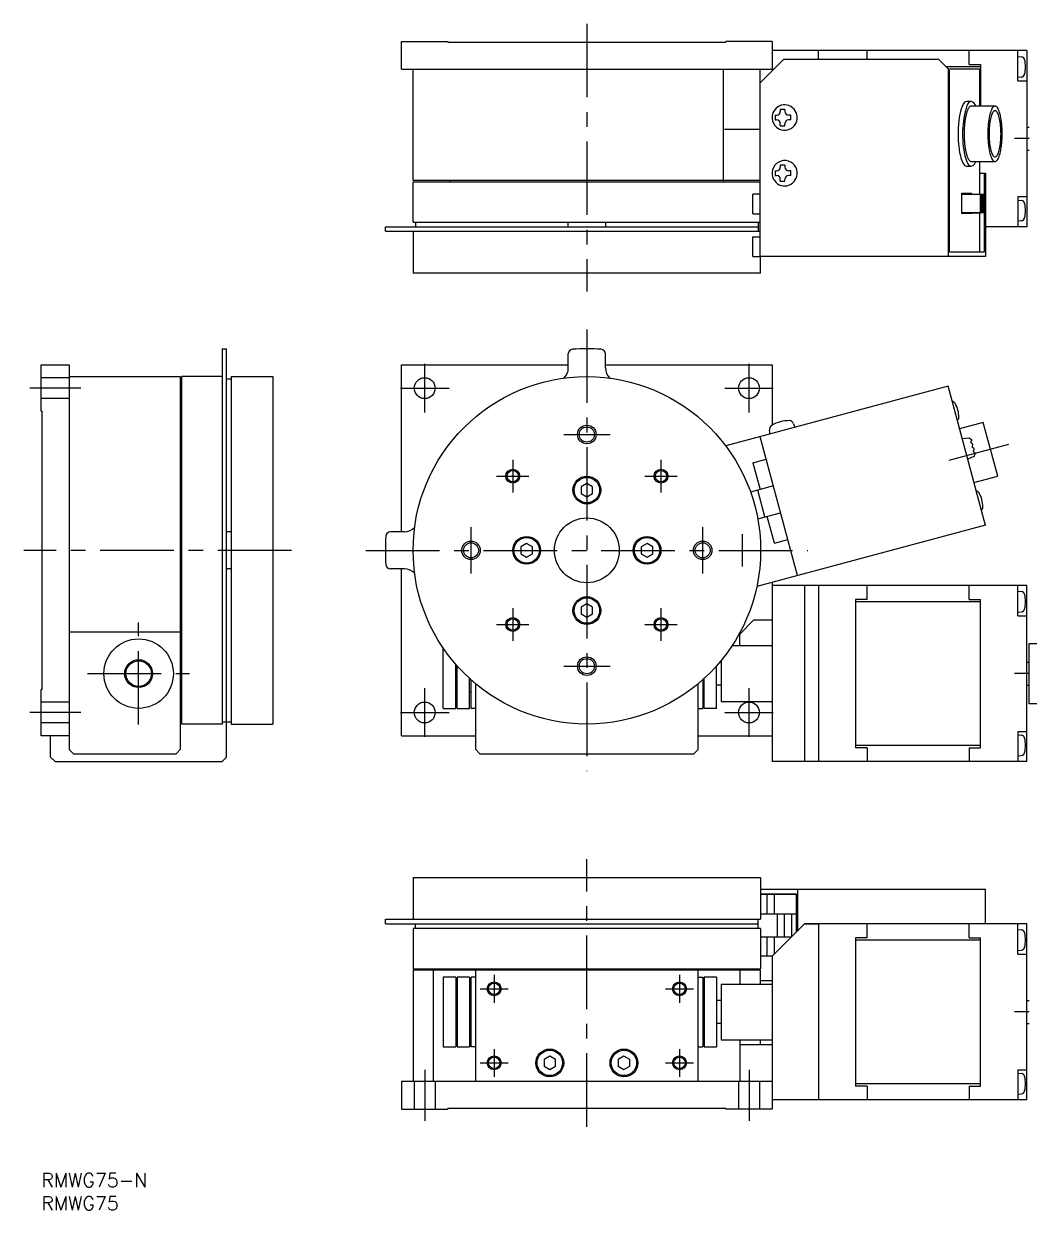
# Model space of a CAD drawing. Extents: x -4 to 342, y -8 to 248.
# Drawn here: x -3.8 to 213.3, y -8 to 248.1 of the extents above; entities that cross this region are included whole.
import ezdxf

# ---------------------------------------------------------------- set-up
doc = ezdxf.new("R2010")
doc.units = 0
doc.header["$LTSCALE"] = 0.5
doc.linetypes.add('CENTER', pattern=[50.8, 31.75, -6.35, 6.35, -6.35])
doc.linetypes.add('DASHED', pattern=[19.05, 12.7, -6.35])
for name, color, linetype in [('MSM_CENTER', 1, 'CENTER'), ('MSM_CONTINUOUS', 7, 'CONTINUOUS'), ('MSM_DASHED', 4, 'DASHED'), ('MSM_NARROW', 5, 'CONTINUOUS'), ('MSM_PART_NUMBER', 7, 'CONTINUOUS')]:
    doc.layers.add(name, color=color, linetype=linetype)
doc.styles.get("Standard").update_dxf_attribs({"font": 'txt.shx', "height": 3, "bigfont": 'bigfont.shx'})

# ---------------------------------------------------------------- blocks, each defined once
blk = doc.blocks.new('*U2')
at = {"layer": 'MSM_PART_NUMBER'}
blk.add_text('RMWG75-N', height=3, dxfattribs=at).set_placement((0, -3))
blk = doc.blocks.new('*U3')
at = {"layer": 'MSM_PART_NUMBER'}
blk.add_text('RMWG75', height=3, dxfattribs=at).set_placement((0, -8))

msp = doc.modelspace()

# ---------------------------------------------------------------- linework, layer by layer
at = {"layer": 'MSM_CENTER'}
for p, q in [((117.757877, 248.053601), (117.757878, 190.253601)), ((232.258008, 223.253601), (208.757573, 223.253601)), ((117.757877, 182.09508), (117.757879, 86.729595)), ((82.757865, 164.162331), (82.757865, 174.662333)), ((152.757876, 164.162331), (152.757876, 174.662333)), ((8.509519, 169.412333), (-2.456355, 169.412333)), ((77.507864, 169.412332), (88.007866, 169.412332)), ((147.507875, 169.412332), (158.007877, 169.412332)), ((112.757878, 159.412339), (122.757878, 159.412339)), ((208.74982, 157.240643), (195.903006, 153.798349)), ((101.757879, 153.91234), (101.757879, 146.91234)), ((133.757877, 153.91234), (133.757877, 146.91234)), ((98.257879, 150.41234), (105.257879, 150.41234)), ((130.257877, 150.41234), (137.257877, 150.41234)), ((92.75788, 129.41234), (92.75788, 139.41234)), ((142.757877, 129.41234), (142.757877, 139.41234)), ((151.257879, 137.91234), (151.257879, 130.91234)), ((54, 134.412338), (-3.8, 134.412335)), ((70.075135, 134.412338), (165.440621, 134.412338)), ((101.757879, 121.912341), (101.757879, 114.912341)), ((133.757877, 121.912341), (133.757877, 114.912341)), ((21.000002, 96.812721), (21.000002, 118.812721)), ((98.257879, 118.412341), (105.257879, 118.412341)), ((130.257877, 118.412341), (137.257877, 118.412341)), ((10.000002, 107.812721), (32.000002, 107.812721)), ((112.757878, 109.412342), (122.757878, 109.412342)), ((232.258008, 107.812564), (208.757933, 107.812564)), ((82.757874, 94.162338), (82.757874, 104.66234)), ((152.757882, 94.162338), (152.757882, 104.66234)), ((8.509519, 99.412331), (-2.456355, 99.412331)), ((77.507873, 99.412339), (88.007875, 99.412339)), ((147.507881, 99.412339), (158.007883, 99.412339)), ((117.757882, 10), (117.757881, 67.8)), ((97.757689, 42.799998), (97.757689, 36.799998)), ((137.75769, 42.799998), (137.75769, 36.799998)), ((94.75769, 39.799998), (100.757689, 39.799998)), ((134.75769, 39.799998), (140.75769, 39.799998)), ((232.258008, 34.800165), (208.758161, 34.800165)), ((97.757689, 26.799999), (97.757689, 20.799999)), ((137.75769, 26.799999), (137.75769, 20.799999)), ((94.75769, 23.799999), (100.757689, 23.799999)), ((134.75769, 23.799999), (140.75769, 23.799999)), ((82.758025, 22.309518), (82.758025, 11.311126)), ((152.758027, 22.309518), (152.758027, 11.311126))]:
    msp.add_line(p, q, dxfattribs=at)
at = {"layer": 'MSM_CONTINUOUS'}
for p, q in [((77.757724, 238.253601), (77.757724, 244.253601)), ((77.757724, 244.253601), (87.757724, 244.253601)), ((87.757724, 244.253601), (87.757724, 244.053601)), ((87.757724, 244.053601), (147.757876, 244.053601)), ((147.757876, 244.253601), (147.757876, 244.053601)), ((157.757876, 244.253601), (147.757876, 244.253601)), ((157.757876, 244.253601), (157.757876, 238.253601)), ((212.758143, 242.253719), (157.75803, 242.253616)), ((167.75803, 240.3036), (167.75803, 242.253635)), ((178.25803, 240.3036), (178.25803, 242.253655)), ((200.258034, 239.253701), (200.258034, 242.253696)), ((210.758123, 235.753716), (210.758143, 242.253726)), ((210.758132, 240.992776), (211.540113, 240.924356)), ((212.758143, 242.253719), (212.758025, 204.253834)), ((77.757724, 238.253601), (158.136133, 238.253601)), ((80.258147, 214.253581), (80.258147, 238.253601)), ((147.278536, 214.253581), (147.278536, 238.253601)), ((160.186132, 240.3036), (155.186132, 235.3036)), ((155.186132, 197.803599), (155.186132, 238.2536)), ((193.755016, 240.3036), (160.186132, 240.3036)), ((193.755016, 240.3036), (195.755016, 238.3036)), ((202.758132, 238.753701), (195.30493, 238.753687)), ((195.755016, 238.3036), (195.755016, 197.803599)), ((195.755016, 238.3036), (202.55366, 238.3036)), ((200.258034, 239.253701), (202.758134, 239.253701)), ((202.55366, 230.303599), (202.55366, 238.3036)), ((202.758134, 239.253701), (202.758106, 230.303599)), ((196.013835, 198.803599), (196.013835, 238.044781)), ((210.758123, 235.753716), (212.758155, 235.753719)), ((210.758132, 236.492776), (211.540113, 236.561197)), ((200.732635, 231.303599), (199.766709, 231.303599)), ((158.382921, 228.3036), (158.382921, 227.3036)), ((158.382921, 228.3036), (158.71576, 228.3036)), ((159.515761, 229.5536), (159.515761, 229.103601)), ((160.515761, 229.5536), (159.515761, 229.5536)), ((160.515761, 229.5536), (160.515761, 229.103601)), ((161.765761, 228.3036), (161.315761, 228.3036)), ((161.765761, 227.3036), (161.765761, 228.3036)), ((199.513564, 227.956168), (199.473501, 227.745058)), ((199.555973, 228.160325), (199.513564, 227.956168)), ((199.600646, 228.35714), (199.555973, 228.160325)), ((199.647498, 228.54624), (199.600646, 228.35714)), ((199.696441, 228.727263), (199.647498, 228.54624)), ((199.74738, 228.899866), (199.696441, 228.727263)), ((199.80022, 229.063719), (199.74738, 228.899866)), ((199.854859, 229.218511), (199.80022, 229.063719)), ((199.911194, 229.363948), (199.854859, 229.218511)), ((199.969117, 229.499752), (199.911194, 229.363948)), ((200.028519, 229.625664), (199.969117, 229.499752)), ((200.089285, 229.741446), (200.028519, 229.625664)), ((200.1513, 229.846876), (200.089285, 229.741446)), ((200.214447, 229.941755), (200.1513, 229.846876)), ((200.278604, 230.025901), (200.214447, 229.941755)), ((200.343651, 230.099154), (200.278604, 230.025901)), ((200.409463, 230.161375), (200.343651, 230.099154)), ((200.475914, 230.212446), (200.409463, 230.161375)), ((200.542879, 230.252268), (200.475914, 230.212446)), ((200.61023, 230.280767), (200.542879, 230.252268)), ((200.677838, 230.297888), (200.61023, 230.280767)), ((200.745575, 230.303599), (200.677838, 230.297888)), ((200.745575, 230.303599), (205.864981, 230.303599)), ((204.675378, 228.160325), (204.592907, 227.745058)), ((204.766903, 228.54624), (204.675378, 228.160325)), ((204.866786, 228.899866), (204.766903, 228.54624)), ((204.974265, 229.218511), (204.866786, 228.899866)), ((205.033152, 228.133821), (204.949917, 227.839133)), ((205.088523, 229.499752), (204.974265, 229.218511)), ((205.122718, 228.399359), (205.033152, 228.133821)), ((205.20869, 229.741446), (205.088523, 229.499752)), ((205.217933, 228.633726), (205.122718, 228.399359)), ((205.333852, 229.941755), (205.20869, 229.741446)), ((205.318072, 228.835138), (205.217933, 228.633726)), ((205.422374, 229.002062), (205.318072, 228.835138)), ((205.463056, 230.099154), (205.333852, 229.941755)), ((205.530044, 229.133228), (205.422374, 229.002062)), ((205.59532, 230.212446), (205.463056, 230.099154)), ((205.640263, 229.227638), (205.530044, 229.133228)), ((205.729635, 230.280767), (205.59532, 230.212446)), ((205.752193, 229.284573), (205.640263, 229.227638)), ((205.864981, 230.303599), (205.729635, 230.280767)), ((205.864981, 229.303599), (205.752193, 229.284573)), ((206.000326, 230.280767), (205.864981, 230.303599)), ((205.977768, 229.284573), (205.864981, 229.303599)), ((206.089698, 229.227638), (205.977768, 229.284573)), ((206.134641, 230.212446), (206.000326, 230.280767)), ((206.199917, 229.133228), (206.089698, 229.227638)), ((206.266905, 230.099154), (206.134641, 230.212446)), ((206.307587, 229.002062), (206.199917, 229.133228)), ((206.396109, 229.941755), (206.266905, 230.099154)), ((206.411889, 228.835138), (206.307587, 229.002062)), ((206.521271, 229.741446), (206.396109, 229.941755)), ((206.512028, 228.633726), (206.411889, 228.835138)), ((206.607243, 228.399359), (206.512028, 228.633726)), ((206.641438, 229.499752), (206.521271, 229.741446)), ((206.696809, 228.133821), (206.607243, 228.399359)), ((206.755696, 229.218511), (206.641438, 229.499752)), ((206.780044, 227.839133), (206.696809, 228.133821)), ((206.863175, 228.899866), (206.755696, 229.218511)), ((206.963058, 228.54624), (206.863175, 228.899866)), ((207.054583, 228.160325), (206.963058, 228.54624)), ((207.137054, 227.745058), (207.054583, 228.160325)), ((158.382921, 227.3036), (158.71576, 227.3036)), ((159.515761, 226.053601), (159.515761, 226.5036)), ((159.515761, 226.053601), (160.515761, 226.053601)), ((160.515761, 226.053601), (160.515761, 226.5036)), ((161.765761, 227.3036), (161.315761, 227.3036)), ((199.216252, 225.345488), (199.205945, 225.086757)), ((199.22947, 225.602237), (199.216252, 225.345488)), ((199.245574, 225.856514), (199.22947, 225.602237)), ((199.264533, 226.107834), (199.245574, 225.856514)), ((199.286312, 226.35572), (199.264533, 226.107834)), ((199.310868, 226.5997), (199.286312, 226.35572)), ((199.338156, 226.839309), (199.310868, 226.5997)), ((199.368122, 227.074091), (199.338156, 226.839309)), ((199.400711, 227.303599), (199.368122, 227.074091)), ((199.43586, 227.527397), (199.400711, 227.303599)), ((199.473501, 227.745058), (199.43586, 227.527397)), ((204.335657, 225.345488), (204.317974, 224.826534)), ((204.364979, 225.856514), (204.335657, 225.345488)), ((204.405717, 226.35572), (204.364979, 225.856514)), ((204.457561, 226.839309), (204.405717, 226.35572)), ((204.520116, 227.303599), (204.457561, 226.839309)), ((204.592907, 227.745058), (204.520116, 227.303599)), ((204.61498, 225.597695), (204.590545, 225.17184)), ((204.648928, 226.0137), (204.61498, 225.597695)), ((204.692132, 226.416691), (204.648928, 226.0137)), ((204.744261, 226.803599), (204.692132, 226.416691)), ((204.804919, 227.171481), (204.744261, 226.803599)), ((204.873646, 227.517537), (204.804919, 227.171481)), ((204.949917, 227.839133), (204.873646, 227.517537)), ((206.856315, 227.517537), (206.780044, 227.839133)), ((206.925042, 227.171481), (206.856315, 227.517537)), ((206.9857, 226.803599), (206.925042, 227.171481)), ((207.03783, 226.416691), (206.9857, 226.803599)), ((207.081033, 226.0137), (207.03783, 226.416691)), ((207.114981, 225.597695), (207.081033, 226.0137)), ((207.139416, 225.17184), (207.114981, 225.597695)), ((207.209845, 227.303599), (207.137054, 227.745058)), ((207.2724, 226.839309), (207.209845, 227.303599)), ((207.324244, 226.35572), (207.2724, 226.839309)), ((207.364982, 225.856514), (207.324244, 226.35572)), ((207.394304, 225.345488), (207.364982, 225.856514)), ((207.411987, 224.826534), (207.394304, 225.345488)), ((212.758084, 225.753601), (213.258078, 225.753601)), ((147.458844, 225.303604), (155.18613, 225.303603)), ((199.194138, 224.565316), (199.19266, 224.303599)), ((199.19266, 224.303599), (199.194138, 224.041883)), ((199.198569, 224.826534), (199.194138, 224.565316)), ((199.194138, 224.041883), (199.198569, 223.780665)), ((199.205945, 225.086757), (199.198569, 224.826534)), ((199.198569, 223.780665), (199.205945, 223.520442)), ((199.205945, 223.520442), (199.216252, 223.26171)), ((199.216252, 223.26171), (199.22947, 223.004962)), ((199.22947, 223.004962), (199.245574, 222.750685)), ((204.317974, 224.826534), (204.312065, 224.303599)), ((204.312065, 224.303599), (204.317974, 223.780665)), ((204.317974, 223.780665), (204.335657, 223.26171)), ((204.335657, 223.26171), (204.364979, 222.750685)), ((204.575809, 224.739378), (204.570885, 224.303599)), ((204.570885, 224.303599), (204.575809, 223.867821)), ((204.590545, 225.17184), (204.575809, 224.739378)), ((204.575809, 223.867821), (204.590545, 223.435359)), ((204.590545, 223.435359), (204.61498, 223.009504)), ((204.61498, 223.009504), (204.648928, 222.593499)), ((207.081033, 222.593499), (207.114981, 223.009504)), ((207.114981, 223.009504), (207.139416, 223.435359)), ((207.154152, 224.739378), (207.139416, 225.17184)), ((207.139416, 223.435359), (207.154152, 223.867821)), ((207.159076, 224.303599), (207.154152, 224.739378)), ((207.154152, 223.867821), (207.159076, 224.303599)), ((207.364982, 222.750685), (207.394304, 223.26171)), ((207.394304, 223.26171), (207.411987, 223.780665)), ((207.417896, 224.303599), (207.411987, 224.826534)), ((207.411987, 223.780665), (207.417896, 224.303599)), ((199.245574, 222.750685), (199.264533, 222.499365)), ((199.264533, 222.499365), (199.286312, 222.251479)), ((199.286312, 222.251479), (199.310868, 222.007499)), ((199.310868, 222.007499), (199.338156, 221.76789)), ((199.338156, 221.76789), (199.368122, 221.533108)), ((199.368122, 221.533108), (199.400711, 221.3036)), ((199.400711, 221.3036), (199.43586, 221.079802)), ((199.43586, 221.079802), (199.473501, 220.862141)), ((199.473501, 220.862141), (199.513564, 220.651031)), ((199.513564, 220.651031), (199.555973, 220.446874)), ((199.555973, 220.446874), (199.600646, 220.250058)), ((199.600646, 220.250058), (199.647498, 220.060959)), ((204.364979, 222.750685), (204.405717, 222.251479)), ((204.405717, 222.251479), (204.457561, 221.76789)), ((204.457561, 221.76789), (204.520116, 221.3036)), ((204.520116, 221.3036), (204.592907, 220.862141)), ((204.592907, 220.862141), (204.675378, 220.446874)), ((204.648928, 222.593499), (204.692132, 222.190508)), ((204.675378, 220.446874), (204.766903, 220.060959)), ((204.692132, 222.190508), (204.744261, 221.8036)), ((204.744261, 221.8036), (204.804919, 221.435717)), ((204.804919, 221.435717), (204.873646, 221.089662)), ((204.873646, 221.089662), (204.949917, 220.768066)), ((204.949917, 220.768066), (205.033152, 220.473377)), ((205.033152, 220.473377), (205.122718, 220.207839)), ((205.122718, 220.207839), (205.217933, 219.973473)), ((206.512028, 219.973473), (206.607243, 220.207839)), ((206.607243, 220.207839), (206.696809, 220.473377)), ((206.696809, 220.473377), (206.780044, 220.768066)), ((206.780044, 220.768066), (206.856315, 221.089662)), ((206.856315, 221.089662), (206.925042, 221.435717)), ((206.925042, 221.435717), (206.9857, 221.8036)), ((206.963058, 220.060959), (207.054583, 220.446874)), ((206.9857, 221.8036), (207.03783, 222.190508)), ((207.03783, 222.190508), (207.081033, 222.593499)), ((207.054583, 220.446874), (207.137054, 220.862141)), ((207.137054, 220.862141), (207.209845, 221.3036)), ((207.209845, 221.3036), (207.2724, 221.76789)), ((207.2724, 221.76789), (207.324244, 222.251479)), ((207.324244, 222.251479), (207.364982, 222.750685)), ((212.758084, 220.753601), (213.258078, 220.753601)), ((199.647498, 220.060959), (199.696441, 219.879936)), ((199.696441, 219.879936), (199.74738, 219.707333)), ((199.74738, 219.707333), (199.80022, 219.54348)), ((199.80022, 219.54348), (199.854859, 219.388687)), ((199.854859, 219.388687), (199.911194, 219.243251)), ((199.911194, 219.243251), (199.969117, 219.107447)), ((199.969117, 219.107447), (200.028519, 218.981535)), ((200.028519, 218.981535), (200.089285, 218.865753)), ((200.089285, 218.865753), (200.1513, 218.760323)), ((200.1513, 218.760323), (200.214447, 218.665444)), ((200.214447, 218.665444), (200.278604, 218.581298)), ((200.278604, 218.581298), (200.343651, 218.508045)), ((200.343651, 218.508045), (200.409463, 218.445824)), ((200.409463, 218.445824), (200.475914, 218.394753)), ((200.475914, 218.394753), (200.542879, 218.354931)), ((200.542879, 218.354931), (200.61023, 218.326432)), ((200.61023, 218.326432), (200.677838, 218.30931)), ((200.677838, 218.30931), (200.745575, 218.3036)), ((200.745575, 218.3036), (205.864981, 218.3036)), ((202.55366, 211.303599), (202.55366, 218.3036)), ((204.766903, 220.060959), (204.866786, 219.707333)), ((204.866786, 219.707333), (204.974265, 219.388687)), ((204.974265, 219.388687), (205.088523, 219.107447)), ((205.088523, 219.107447), (205.20869, 218.865753)), ((205.20869, 218.865753), (205.333852, 218.665444)), ((205.217933, 219.973473), (205.318072, 219.772061)), ((205.318072, 219.772061), (205.422374, 219.605137)), ((205.333852, 218.665444), (205.463056, 218.508045)), ((205.422374, 219.605137), (205.530044, 219.473971)), ((205.463056, 218.508045), (205.59532, 218.394753)), ((205.530044, 219.473971), (205.640263, 219.379561)), ((205.59532, 218.394753), (205.729635, 218.326432)), ((205.640263, 219.379561), (205.752193, 219.322626)), ((205.729635, 218.326432), (205.864981, 218.3036)), ((205.752193, 219.322626), (205.864981, 219.3036)), ((205.864981, 219.3036), (205.977768, 219.322626)), ((205.864981, 218.3036), (206.000326, 218.326432)), ((205.977768, 219.322626), (206.089698, 219.379561)), ((206.000326, 218.326432), (206.134641, 218.394753)), ((206.089698, 219.379561), (206.199917, 219.473971)), ((206.134641, 218.394753), (206.266905, 218.508045)), ((206.199917, 219.473971), (206.307587, 219.605137)), ((206.266905, 218.508045), (206.396109, 218.665444)), ((206.307587, 219.605137), (206.411889, 219.772061)), ((206.396109, 218.665444), (206.521271, 218.865753)), ((206.411889, 219.772061), (206.512028, 219.973473)), ((206.521271, 218.865753), (206.641438, 219.107447)), ((206.641438, 219.107447), (206.755696, 219.388687)), ((206.755696, 219.388687), (206.863175, 219.707333)), ((206.863175, 219.707333), (206.963058, 220.060959)), ((158.382921, 216.3036), (158.382921, 215.3036)), ((158.382921, 216.3036), (158.71576, 216.3036)), ((158.382921, 215.3036), (158.71576, 215.3036)), ((159.515761, 217.5536), (159.515761, 217.103601)), ((160.515761, 217.5536), (159.515761, 217.5536)), ((160.515761, 217.5536), (160.515761, 217.103601)), ((161.765761, 216.3036), (161.315761, 216.3036)), ((161.765761, 215.3036), (161.315761, 215.3036)), ((161.765761, 215.3036), (161.765761, 216.3036)), ((199.766709, 217.303599), (200.732635, 217.303599)), ((202.55366, 215.803599), (203.778407, 215.803599)), ((203.62472, 198.803599), (203.62472, 215.803599)), ((203.778407, 215.803599), (203.778407, 197.803599)), ((155.186132, 214.253581), (80.258147, 214.253581)), ((80.258147, 205.2536), (80.258147, 213.95358)), ((80.258147, 213.95358), (155.18613, 213.95358)), ((88.258031, 213.95358), (88.258031, 214.253581)), ((147.257877, 213.95358), (147.257877, 214.253581)), ((159.515761, 214.053601), (159.515761, 214.5036)), ((159.515761, 214.053601), (160.515761, 214.053601)), ((160.515761, 214.053601), (160.515761, 214.5036)), ((155.18613, 211.253602), (153.582447, 211.253602)), ((153.582447, 207.053602), (153.582447, 211.253602)), ((198.731433, 211.503599), (200.801985, 211.503599)), ((198.731433, 207.103599), (198.731433, 211.503599)), ((198.731433, 211.303599), (203.759822, 211.303599)), ((200.801985, 211.303599), (200.801985, 211.503599)), ((202.724546, 207.303599), (202.724546, 211.303599)), ((202.853955, 207.303599), (202.853955, 211.303599)), ((203.112774, 207.303599), (203.112774, 211.303599)), ((203.371594, 207.303599), (203.371594, 211.303599)), ((203.630413, 207.303599), (203.630413, 211.303599)), ((203.759822, 207.303599), (203.759822, 211.303599)), ((210.758045, 210.753831), (210.758025, 204.253841)), ((210.758036, 209.992891), (211.540017, 209.924471)), ((210.758045, 210.753831), (212.758013, 210.753834)), ((80.258147, 205.2536), (155.186132, 205.2536)), ((80.758147, 205.2536), (80.757946, 204.2536)), ((113.75789, 204.2536), (113.75789, 205.2536)), ((121.75789, 205.2536), (121.75789, 204.2536)), ((153.582447, 207.053602), (155.18613, 207.053602)), ((154.75761, 205.2536), (154.758011, 203.2536)), ((198.731433, 207.303599), (203.759822, 207.303599)), ((200.801985, 207.103599), (198.731433, 207.103599)), ((200.258034, 207.253811), (202.758037, 207.253815)), ((200.801985, 207.103599), (200.801985, 207.303599)), ((202.55366, 198.803599), (202.55366, 207.303599)), ((210.758036, 205.492891), (211.540017, 205.561312)), ((74.258221, 203.253599), (74.258221, 204.2536)), ((74.258221, 204.2536), (154.75781, 204.2536)), ((74.258221, 203.253599), (155.18613, 203.253603)), ((80.257746, 203.2536), (80.257746, 194.253601)), ((212.758025, 204.253834), (203.778407, 204.253817)), ((153.582447, 202.053604), (155.18613, 202.053604)), ((153.582447, 197.853602), (153.582447, 202.053604)), ((153.582447, 197.853602), (155.186132, 197.853602)), ((203.778407, 197.803599), (155.186132, 197.803599)), ((155.257751, 194.253601), (155.257751, 197.803599)), ((196.013835, 198.803599), (203.62472, 198.803599)), ((155.257751, 194.253601), (80.257746, 194.253601)), ((39.000001, 177.911992), (39.000001, 96.912607)), ((39.000001, 177.911992), (40, 177.911992)), ((40.000017, 89.812495), (40, 177.911992)), ((113.757894, 173.793814), (113.757893, 176.80598)), ((121.757892, 173.793813), (121.757894, 176.805977)), ((0, 164.412336), (0, 174.412336)), ((0, 174.412336), (6, 174.412336)), ((6, 174.412336), (6, 91.412241)), ((77.757878, 138.412342), (77.757878, 174.412119)), ((77.757878, 174.412119), (113.757893, 174.412119)), ((121.757893, 174.412119), (157.757879, 174.412119)), ((157.757879, 174.412119), (157.757879, 161.431414)), ((6, 171.91203), (30.00002, 171.91203)), ((30.00002, 171.91203), (30.00002, 91.412241)), ((30.300021, 96.912607), (30.300021, 171.91207)), ((39.000001, 171.91203), (30.300021, 171.91203)), ((40.999998, 171.912211), (50, 171.912211)), ((40.999998, 171.912211), (41.000001, 96.912206)), ((50, 171.912211), (50, 96.912206)), ((40.000001, 171.412268), (40.999998, 171.412469)), ((195.755014, 169.805477), (147.737665, 156.939267)), ((196.013833, 168.839551), (195.755014, 169.805477)), ((203.519586, 140.8277), (196.013833, 168.839551)), ((0, 164.412336), (0.2, 164.412336)), ((0.2, 104.412184), (0.2, 164.412336)), ((30.300021, 163.912337), (30.00002, 163.912337)), ((162.381172, 161.740119), (162.672055, 160.940924)), ((203.333203, 162.000922), (198.213796, 160.629181)), ((206.439031, 150.409811), (203.333203, 162.000922)), ((163.209519, 128.991376), (155.18613, 158.935077)), ((157.359463, 159.517419), (157.211778, 160.354984)), ((200.219007, 158.652654), (198.796138, 158.455848)), ((200.356408, 158.621574), (200.293555, 158.662965)), ((200.356408, 158.621574), (200.764607, 158.352759)), ((200.66855, 157.809874), (200.827813, 158.085725)), ((201.007718, 157.383115), (200.741755, 157.536669)), ((200.927369, 156.843948), (201.080923, 157.10991)), ((201.266537, 156.41719), (201.000575, 156.570743)), ((153.582447, 153.328991), (156.480225, 154.105448)), ((201.291468, 154.650177), (199.960824, 154.109181)), ((201.186188, 155.878022), (201.339742, 156.143984)), ((201.535245, 155.445554), (201.259394, 155.604817)), ((201.39492, 154.745793), (201.361184, 154.678521)), ((201.39492, 154.745793), (201.614023, 155.182693)), ((153.582447, 153.328991), (155.135362, 147.533436)), ((117.757878, 148.855716), (116.507878, 148.134028)), ((119.007878, 148.134028), (117.757878, 148.855716)), ((201.319623, 149.038071), (206.439031, 150.409811)), ((116.507878, 148.134028), (116.507878, 146.690652)), ((116.507878, 146.690652), (117.757878, 145.968963)), ((117.757878, 145.968963), (119.007878, 146.690652)), ((119.007878, 146.690652), (119.007878, 148.134028)), ((158.033139, 148.309893), (153.087543, 146.984724)), ((156.205159, 141.60843), (154.652245, 147.403985)), ((154.640457, 141.189169), (159.586053, 142.514338)), ((158.24119, 135.942326), (156.688276, 141.737881)), ((40.999999, 138.41234), (40.000007, 138.41234)), ((78.376405, 138.412342), (75.364239, 138.412342)), ((203.778405, 139.861774), (154.444154, 126.642704)), ((203.778405, 139.861774), (203.519586, 140.8277)), ((104.757878, 135.855716), (103.507878, 135.134028)), ((106.007878, 135.134028), (104.757878, 135.855716)), ((130.757878, 135.855716), (129.507878, 135.134028)), ((132.007878, 135.134028), (130.757878, 135.855716)), ((158.24119, 135.942326), (161.138967, 136.718783)), ((103.507878, 135.134028), (103.507878, 133.690652)), ((103.507878, 133.690652), (104.757878, 132.968963)), ((104.757878, 132.968963), (106.007878, 133.690652)), ((106.007878, 133.690652), (106.007878, 135.134028)), ((129.507878, 135.134028), (129.507878, 133.690652)), ((129.507878, 133.690652), (130.757878, 132.968963)), ((130.757878, 132.968963), (132.007878, 133.690652)), ((132.007878, 133.690652), (132.007878, 135.134028)), ((40.999999, 130.412338), (40.000009, 130.412338)), ((78.376404, 130.41234), (75.36424, 130.412338)), ((77.757878, 94.412236), (77.757878, 130.41234)), ((157.757879, 127.530614), (157.757879, 88.812548)), ((212.757874, 126.81233), (157.757879, 126.812434)), ((164.757879, 126.81242), (164.757879, 88.812548)), ((167.757879, 126.812415), (167.757879, 88.812548)), ((178.257879, 123.812395), (178.257879, 126.812415)), ((200.257883, 123.812353), (200.257874, 126.812291)), ((210.757894, 120.312334), (210.757874, 126.812323)), ((210.757885, 125.573273), (211.539866, 125.504852)), ((212.757992, 88.812445), (212.757874, 126.81233)), ((175.757879, 123.8124), (175.757879, 91.812514)), ((202.757885, 123.312349), (175.757879, 123.3124)), ((178.257879, 123.812395), (175.75788, 123.8124)), ((200.257883, 123.812353), (202.757886, 123.812349)), ((202.757983, 91.812463), (202.757883, 123.812349)), ((117.757878, 122.855716), (116.507878, 122.134028)), ((116.507878, 122.134028), (116.507878, 120.690652)), ((116.507878, 120.690652), (117.757878, 119.968963)), ((119.007878, 122.134028), (117.757878, 122.855716)), ((117.757878, 119.968963), (119.007878, 120.690652)), ((119.007878, 120.690652), (119.007878, 122.134028)), ((210.757885, 121.073273), (211.539866, 121.141693)), ((150.757879, 116.312797), (153.757879, 119.312797)), ((157.757879, 119.312797), (153.757879, 119.312797)), ((210.757894, 120.312334), (212.757862, 120.31233)), ((6, 116.812341), (30.00002, 116.812341)), ((150.757879, 113.812691), (150.757879, 116.312797)), ((86.757864, 100.312777), (86.757864, 113.311411)), ((157.757879, 113.812691), (149.093234, 113.812691)), ((213.258008, 101.312564), (213.258008, 114.312564)), ((213.258008, 114.312564), (219.258008, 114.312564)), ((146.488349, 110.312337), (146.757188, 110.312337)), ((146.757188, 110.636511), (146.757188, 101.812692)), ((212.757933, 110.312564), (213.257927, 110.312564)), ((89.458218, 100.312786), (89.458218, 109.807882)), ((89.758218, 100.312784), (89.758218, 109.467019)), ((145.757188, 100.31269), (145.757188, 109.466625)), ((92.458218, 100.312792), (92.458218, 106.732432)), ((92.758218, 100.312792), (92.758218, 106.461186)), ((93.757864, 91.412237), (93.757861, 105.598294)), ((141.757539, 91.412243), (141.757539, 105.597997)), ((142.757188, 106.460874), (142.757188, 100.312698)), ((143.057188, 100.312698), (143.057188, 106.732112)), ((146.757188, 105.312372), (145.757542, 105.312335)), ((212.757933, 105.312564), (213.257927, 105.312564)), ((0.2, 104.412184), (0, 104.412184)), ((0, 94.412184), (0, 104.412184)), ((30.300021, 104.912337), (30.00002, 104.912337)), ((89.758218, 103.812723), (89.458218, 103.812723)), ((92.758218, 103.812723), (92.458218, 103.812723)), ((142.757185, 103.812629), (143.057188, 103.812629)), ((86.757864, 100.312777), (89.458218, 100.312786)), ((89.758218, 100.312784), (92.458218, 100.312792)), ((93.757864, 100.312795), (92.757864, 100.312792)), ((141.757539, 100.312701), (142.757542, 100.312698)), ((145.757188, 100.31269), (143.057188, 100.312698)), ((146.757188, 101.812692), (157.757879, 101.812692)), ((219.258008, 101.312564), (213.258008, 101.312564)), ((39.000001, 97.412607), (41.000001, 97.412206)), ((39.000001, 96.912607), (30.300021, 96.912607)), ((41.000001, 96.912206), (50, 96.912206)), ((210.757972, 95.312449), (212.758004, 95.312445)), ((210.757972, 95.312449), (210.757992, 88.812439)), ((6, 94.412184), (0, 94.412184)), ((2.000131, 89.812495), (2.000131, 94.412184)), ((77.757878, 94.412236), (93.757864, 94.412236)), ((141.757539, 94.412243), (157.757879, 94.412246)), ((202.757981, 92.312463), (175.757879, 92.312514)), ((210.757981, 94.573388), (211.539962, 94.504967)), ((3.000131, 88.812495), (2.000131, 89.812495)), ((7, 90.412241), (6, 91.412241)), ((29.00002, 90.412241), (7, 90.412241)), ((30.00002, 91.412241), (29.00002, 90.412241)), ((40.000017, 89.812495), (39.000017, 88.812495)), ((94.757864, 90.412237), (93.757864, 91.412237)), ((140.757539, 90.412243), (94.757864, 90.412237)), ((140.757539, 90.412243), (141.757539, 91.412243)), ((178.257879, 91.812509), (175.757878, 91.812514)), ((178.257879, 91.812509), (178.257879, 88.812509)), ((200.257883, 91.812463), (202.757983, 91.812463)), ((200.257883, 91.812463), (200.257883, 88.812468)), ((210.757981, 90.073388), (211.539962, 90.141808)), ((3.000131, 88.812495), (39.000017, 88.812495)), ((4.000131, 88.812537), (38.000017, 88.812537)), ((212.757992, 88.812445), (157.757879, 88.812548)), ((80.2579, 63.8), (80.2579, 54.8)), ((80.2579, 63.8), (155.257905, 63.8)), ((155.257905, 63.8), (155.257905, 54.799997)), ((155.257905, 61.299999), (203.778405, 61.299999)), ((155.257905, 60.299999), (162.9507, 60.299999)), ((155.257905, 60.199999), (162.9507, 60.199999)), ((156.688282, 55.999999), (156.688282, 60.199999)), ((158.241197, 55.999999), (158.241197, 60.199999)), ((162.9507, 60.299999), (162.9507, 51.992687)), ((163.209519, 61.299999), (163.209519, 52.251506)), ((203.778405, 53.799948), (203.778405, 61.299999)), ((74.258375, 53.800001), (74.258375, 54.8)), ((74.258375, 54.8), (155.257905, 54.799997)), ((74.258375, 53.800001), (154.757964, 53.800001)), ((80.758301, 52.800001), (80.758101, 53.800001)), ((154.757764, 52.800001), (154.758165, 54.8)), ((155.257905, 55.999999), (162.9507, 55.999999)), ((164.75803, 53.800016), (157.75803, 46.800016)), ((158.895039, 50.999999), (158.895039, 55.999999)), ((160.447954, 50.999999), (160.447954, 55.999999)), ((162.000874, 51.04286), (162.000874, 55.999999)), ((164.75803, 53.800016), (167.75803, 53.800016)), ((212.758025, 53.799931), (164.758036, 53.800022)), ((167.75803, 53.800016), (167.75803, 15.80013)), ((178.25803, 50.799996), (178.25803, 53.800016)), ((200.258034, 50.799955), (200.258025, 53.799892)), ((210.758045, 47.299935), (210.758025, 53.799925)), ((212.758143, 15.800046), (212.758025, 53.799931)), ((80.258301, 52.800001), (80.258301, 44.100021)), ((155.257724, 52.800001), (80.258301, 52.800001)), ((155.257724, 52.800001), (155.257724, 44.100021)), ((210.758036, 52.560875), (211.540017, 52.492454)), ((155.257724, 50.999999), (161.958013, 50.999999)), ((156.688282, 46.799999), (156.688282, 50.999999)), ((158.241197, 47.283183), (158.241197, 50.999999)), ((175.75803, 50.800001), (175.75803, 18.800115)), ((202.758036, 50.29995), (175.75803, 50.300001)), ((178.25803, 50.799996), (175.758031, 50.800001)), ((200.258034, 50.799955), (202.758037, 50.79995)), ((202.758134, 18.800065), (202.758034, 50.79995)), ((157.75803, 46.799999), (155.257724, 46.799999)), ((157.75803, 46.800016), (157.75803, 13.8)), ((210.758036, 48.060875), (211.540017, 48.129295)), ((210.758045, 47.299935), (212.758013, 47.299931)), ((80.258301, 44.100021), (155.257764, 44.100021)), ((80.258301, 43.80002), (80.258301, 19.799999)), ((155.257724, 43.80002), (80.258301, 43.80002)), ((84.644881, 19.799999), (84.644881, 43.799998)), ((88.258031, 44.100021), (88.258031, 43.80002)), ((93.758015, 19.799999), (93.758015, 43.799998)), ((141.75769, 19.799999), (141.75769, 43.799998)), ((147.258031, 44.100021), (147.258031, 43.80002)), ((150.871256, 40.800011), (150.871256, 43.80002)), ((155.257724, 40.800011), (155.257724, 43.80002)), ((86.758015, 42.300016), (86.758015, 27.299981)), ((89.458369, 42.300006), (86.758015, 42.300016)), ((89.458369, 42.300006), (89.458369, 27.299991)), ((92.458369, 42.3), (89.758369, 42.300009)), ((89.758369, 42.300009), (89.758369, 27.299989)), ((92.458369, 42.3), (92.458369, 27.299997)), ((93.758015, 42.299998), (92.758369, 42.300001)), ((92.758369, 27.299996), (92.758369, 42.300001)), ((141.75769, 42.300001), (142.757339, 42.300004)), ((142.757339, 42.300004), (142.757339, 27.299993)), ((145.757339, 42.300013), (143.057339, 42.300003)), ((143.057339, 42.300003), (143.057339, 27.299994)), ((145.757339, 42.300013), (145.757339, 27.299984)), ((157.75803, 41.500023), (155.25803, 41.500023)), ((89.758369, 38.80007), (89.458369, 38.80007)), ((92.758369, 38.80007), (92.458369, 38.80007)), ((142.757336, 38.800073), (143.057339, 38.800073)), ((146.757339, 40.800011), (157.75803, 40.800011)), ((146.757339, 40.800011), (146.757339, 28.799986)), ((146.757339, 37.30033), (145.757693, 37.300368)), ((212.758084, 37.300165), (213.258078, 37.300165)), ((89.758369, 30.799927), (89.458369, 30.799927)), ((92.758369, 30.799927), (92.458369, 30.799927)), ((142.757336, 30.799924), (143.057339, 30.799924)), ((146.757339, 32.299667), (145.757693, 32.299629)), ((212.758084, 32.300165), (213.258078, 32.300165)), ((146.757339, 28.799986), (157.75803, 28.799986)), ((150.871256, 27.799952), (150.871256, 28.799986)), ((155.257724, 27.799961), (155.257724, 28.799986)), ((86.758015, 27.299981), (89.458369, 27.299991)), ((89.758369, 27.299989), (92.458369, 27.299997)), ((93.758015, 27.299999), (92.758015, 27.299996)), ((141.75769, 27.299996), (142.757693, 27.299993)), ((143.057339, 27.299994), (145.757339, 27.299984)), ((150.75803, 27.799952), (157.75803, 27.799965)), ((150.75803, 27.799952), (150.75803, 19.799999)), ((109.758014, 25.243375), (108.508013, 24.521687)), ((108.508013, 24.521687), (108.508013, 23.078311)), ((108.508013, 23.078311), (109.758014, 22.356623)), ((111.008012, 24.521687), (109.758014, 25.243375)), ((109.758014, 22.356623), (111.008012, 23.078311)), ((111.008012, 23.078311), (111.008012, 24.521687)), ((125.758016, 25.243375), (124.508015, 24.521687)), ((124.508015, 24.521687), (124.508015, 23.078311)), ((124.508015, 23.078311), (125.758016, 22.356623)), ((127.008015, 24.521687), (125.758016, 25.243375)), ((125.758016, 22.356623), (127.008015, 23.078311)), ((127.008015, 23.078311), (127.008015, 24.521687)), ((210.758123, 22.30005), (212.758155, 22.300046)), ((210.758123, 22.30005), (210.758143, 15.80004)), ((210.758132, 21.56099), (211.540113, 21.492569)), ((77.757878, 19.799999), (77.757878, 13.8)), ((157.75803, 19.799999), (77.757878, 19.799999)), ((178.25803, 18.800111), (175.758029, 18.800115)), ((202.758132, 19.300065), (175.75803, 19.300115)), ((178.25803, 18.800111), (178.25803, 15.800111)), ((200.258034, 18.800065), (202.758134, 18.800065)), ((200.258034, 18.800065), (200.258034, 15.80007)), ((212.758143, 15.800046), (157.75803, 15.800149)), ((210.758132, 17.06099), (211.540113, 17.12941)), ((77.757878, 13.8), (87.758029, 13.8)), ((87.758029, 14), (87.758029, 13.8)), ((87.758029, 14), (147.75803, 14)), ((147.75803, 13.8), (147.75803, 14)), ((157.75803, 13.8), (147.75803, 13.8))]:
    msp.add_line(p, q, dxfattribs=at)
for centre, radius in [((117.757878, 134.41234), 37.500001), ((82.757865, 169.412332), 2.250001), ((152.757876, 169.412332), 2.250001), ((117.757878, 159.412339), 1.621), ((101.757879, 150.41234), 1.2295), ((133.757877, 150.41234), 1.2295), ((117.757878, 147.41234), 3), ((117.757878, 147.41234), 2.75), ((117.757878, 134.41234), 7), ((92.75788, 134.41234), 1.621), ((104.757878, 134.41234), 3), ((104.757878, 134.41234), 2.75), ((130.757878, 134.41234), 3), ((130.757878, 134.41234), 2.75), ((142.757877, 134.41234), 1.621), ((117.757878, 121.41234), 3), ((117.757878, 121.41234), 2.75), ((101.757879, 118.412341), 1.2295), ((133.757877, 118.412341), 1.2295), ((21.000002, 107.812721), 7.5), ((21.000002, 107.812721), 2.750001), ((117.757878, 109.412342), 1.621), ((82.757874, 99.412339), 2.250001), ((152.757882, 99.412339), 2.250001), ((97.757689, 39.799998), 1.2295), ((137.75769, 39.799998), 1.2295), ((109.758014, 23.799999), 2.999998), ((109.758014, 23.799999), 2.749998), ((125.758016, 23.799999), 2.999998), ((125.758016, 23.799999), 2.749998), ((97.757689, 23.799999), 1.2295), ((137.75769, 23.799999), 1.2295)]:
    msp.add_circle(centre, radius, dxfattribs=at)
for centre, radius, start, end in [((211.470412, 240.127404), 0.800004, 15.443268, 85.001587), ((206.458144, 238.742776), 6.000004, 344.55722, 15.44278), ((211.470412, 237.358148), 0.799994, 274.998428, 344.556732), ((160.451961, 227.894058), 2.6637, 69.41929962, 143.91413931), ((204.783977, 227.517414), 6.59057, 151.21889153, 171.23198111), ((199.95826, 230.289861), 1.031676, 100.70020408, 157.14645701), ((201.116041, 229.990113), 1.368301, 106.27250125, 162.73683274), ((200.217399, 229.839639), 1.551981, 17.39434976, 70.61064419), ((160.521752, 227.846404), 2.799383, 173.52347757, 263.6750939), ((160.323443, 227.822435), 2.605452, 140.97537842, 172.50778976), ((158.71576, 229.103601), 0.800001, 270, 0), ((161.315761, 229.103601), 0.800001, 180, 270), ((160.393055, 227.776688), 2.79432, 355.63489042, 69.1345551), ((220.900669, 224.331803), 23.014907, 169.50986011, 184.05283305), ((219.690931, 224.137077), 20.84352, 162.5249981, 192.69770165), ((158.71576, 226.5036), 0.800001, 0, 90), ((160.393128, 227.860121), 2.801833, 266.32119837, 353.93332443), ((161.315761, 226.5036), 0.800001, 90, 180), ((215.27185, 223.551502), 17.349189, 182.79604417, 193.1471293), ((160.521752, 215.760797), 2.799383, 96.3249061, 186.47652243), ((160.393128, 215.74708), 2.801833, 6.06667557, 93.67880163), ((203.425562, 220.537187), 5.133441, 190.45805466, 215.12277683), ((204.791661, 220.667066), 5.546998, 191.55954559, 210.81758049), ((200.900764, 218.267581), 0.978534, 206.87072222, 260.10647461), ((200.618879, 218.185034), 0.888745, 277.35381339, 331.79613775), ((197.670255, 220.168845), 4.439049, 327.21272284, 335.15340669), ((160.323443, 215.784766), 2.605452, 187.49221024, 219.02462158), ((158.71576, 217.103601), 0.800001, 270, 0), ((158.71576, 214.5036), 0.800001, 0, 90), ((161.315761, 217.103601), 0.800001, 180, 270), ((161.315761, 214.5036), 0.800001, 90, 180), ((160.393055, 215.830513), 2.79432, 290.8654449, 4.36510958), ((199.936934, 218.29193), 1.002883, 224.92108357, 260.22757223), ((160.451961, 215.713143), 2.6637, 216.08586069, 290.58070038), ((211.470316, 209.127519), 0.800004, 15.443268, 85.001587), ((206.458048, 207.742891), 6.000004, 344.55722, 15.44278), ((211.470316, 206.358263), 0.799994, 274.998428, 344.556732), ((114.757892, 176.80598), 1, 94.047822, 180), ((117.757895, 134.412344), 43.49965, 85.952193, 94.04781), ((120.757895, 176.805978), 1, 0, 85.952178), ((110.757893, 173.795078), 3, 312.424948, 0), ((124.757896, 173.795079), 3, 179.975826, 227.575084), ((196.53149, 165.732662), 0.820985, 30.281572, 83.258907), ((192.059112, 163.121144), 6, 359.557284, 30.281572), ((158.196585, 160.528632), 1, 121.257028, 190), ((161.309854, 155.399543), 7, 88.742972, 121.257028), ((161.441479, 161.398099), 1, 20, 88.742972), ((197.258956, 163.080965), 0.8, 306.079838, 359.557284), ((200.24641, 158.45454), 0.2, 56.633539, 97.874984), ((200.841755, 157.709874), 0.2, 150, 240), ((200.654608, 158.185725), 0.2, 330, 56.633539), ((201.100575, 156.743948), 0.2, 150, 240), ((200.907718, 157.20991), 0.2, 330, 60), ((201.166537, 156.243984), 0.2, 330, 60), ((201.359394, 155.778022), 0.2, 150, 240), ((201.216142, 154.83545), 0.2, 292.125016, 333.366461), ((201.435245, 155.272349), 0.2, 333.366461, 60), ((201.707872, 146.414143), 0.820985, 30.281572, 83.258907), ((197.235493, 143.802625), 6, 359.557284, 30.281572), ((202.435338, 143.762446), 0.8, 306.079838, 359.557284), ((75.364239, 137.412343), 1, 90, 175.952178), ((78.375139, 141.412339), 3, 270, 317.574994), ((117.757874, 134.41234), 43.49965, 175.95219, 184.047807), ((75.36424, 131.412338), 1, 184.047822, 270), ((78.37514, 127.41234), 3, 42.42503, 90.024174), ((211.470165, 124.707901), 0.799994, 15.443268, 85.001572), ((206.457897, 123.323273), 6.000004, 344.55722, 15.44278), ((211.470165, 121.938645), 0.800004, 274.998413, 344.556732), ((211.470261, 93.708016), 0.799994, 15.443268, 85.001572), ((206.457993, 92.323388), 6.000004, 344.55722, 15.44278), ((211.470261, 90.93876), 0.800004, 274.998413, 344.556732), ((211.470316, 51.695503), 0.799994, 15.443268, 85.001572), ((206.458048, 50.310875), 6.000004, 344.55722, 15.44278), ((211.470316, 48.926247), 0.800004, 274.998413, 344.556732), ((211.470412, 20.695618), 0.799994, 15.443268, 85.001572), ((206.458144, 19.31099), 6.000004, 344.55722, 15.44278), ((211.470412, 17.926362), 0.800004, 274.998413, 344.556732)]:
    msp.add_arc(centre, radius, start, end, dxfattribs=at)
at = {"layer": 'MSM_DASHED'}
for p, q in [((6, 171.662332), (0, 171.662332)), ((6, 167.162332), (0, 167.162332)), ((6, 101.662329), (0, 101.662329)), ((6, 97.16233), (0, 97.16233)), ((80.508024, 19.799999), (80.508024, 13.8)), ((85.008023, 19.799999), (85.008023, 13.8)), ((150.508026, 19.799999), (150.508026, 13.8)), ((155.008025, 19.799999), (155.008025, 13.8))]:
    msp.add_line(p, q, dxfattribs=at)
at = {"layer": 'MSM_NARROW'}
for centre, radius in [((117.757878, 159.412339), 2), ((101.757879, 150.41234), 1.5), ((133.757877, 150.41234), 1.5), ((92.75788, 134.41234), 2), ((142.757877, 134.41234), 2), ((101.757879, 118.412341), 1.5), ((133.757877, 118.412341), 1.5), ((21.000002, 107.812721), 3), ((117.757878, 109.412342), 2), ((97.757689, 39.799998), 1.5), ((137.75769, 39.799998), 1.5), ((97.757689, 23.799999), 1.5), ((137.75769, 23.799999), 1.5)]:
    msp.add_circle(centre, radius, dxfattribs=at)

# ---------------------------------------------------------------- block references
at = {"layer": 'MSM_CONTINUOUS'}
for name in ['*U2', '*U3']:
    msp.add_blockref(name, (0, 0), dxfattribs=at)

doc.saveas('drawing.dxf')
